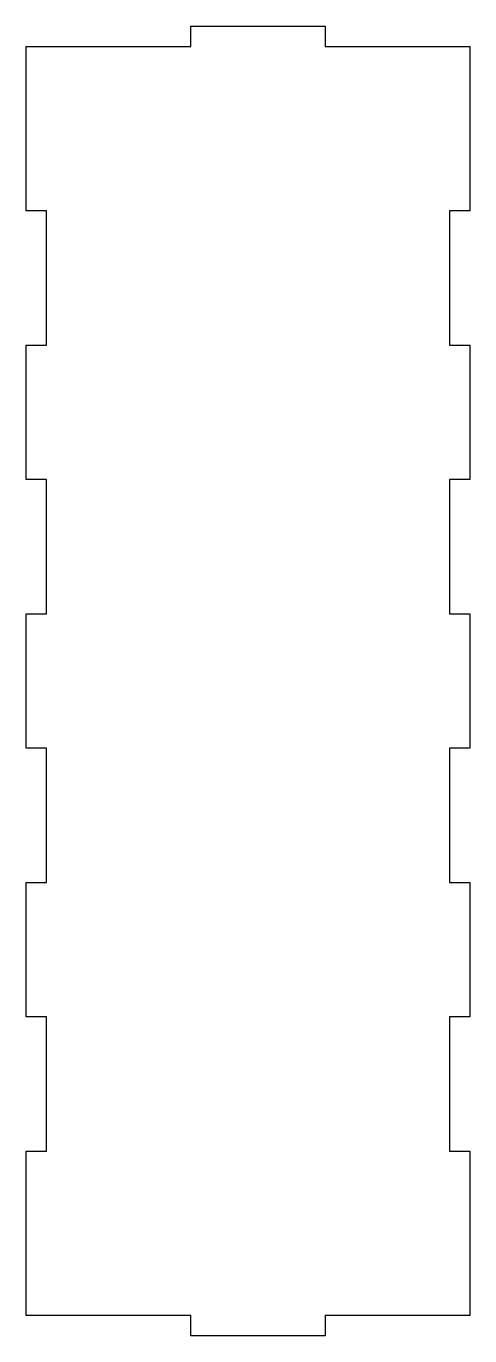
# Model space of a CAD drawing. Header units: millimetres. Extents: x -81 to 51, y 21 to 411.
import ezdxf

# ---------------------------------------------------------------- set-up
doc = ezdxf.new("R2010")
doc.units = ezdxf.units.MM
doc.layers.get('0').update_dxf_attribs({"linetype": 'CONTINUOUS'})

msp = doc.modelspace()

# ---------------------------------------------------------------- linework, layer by layer
msp.add_lwpolyline([(-75, 196), (-81, 196), (-81, 236), (-75, 236), (-75, 276), (-81, 276), (-81, 316), (-75, 316), (-75, 356), (-81, 356), (-81, 405), (-32, 405), (-32, 411), (8, 411), (8, 405), (51, 405), (51, 356), (45, 356), (45, 316), (51, 316), (51, 276), (45, 276), (45, 236), (51, 236), (51, 196), (45, 196), (45, 156), (51, 156), (51, 116), (45, 116), (45, 76), (51, 76), (51, 27), (8, 27), (8, 21), (-32, 21), (-32, 27), (-81, 27), (-81, 76), (-75, 76), (-75, 116), (-81, 116), (-81, 156), (-75, 156)], close=True)

doc.saveas('drawing.dxf')
